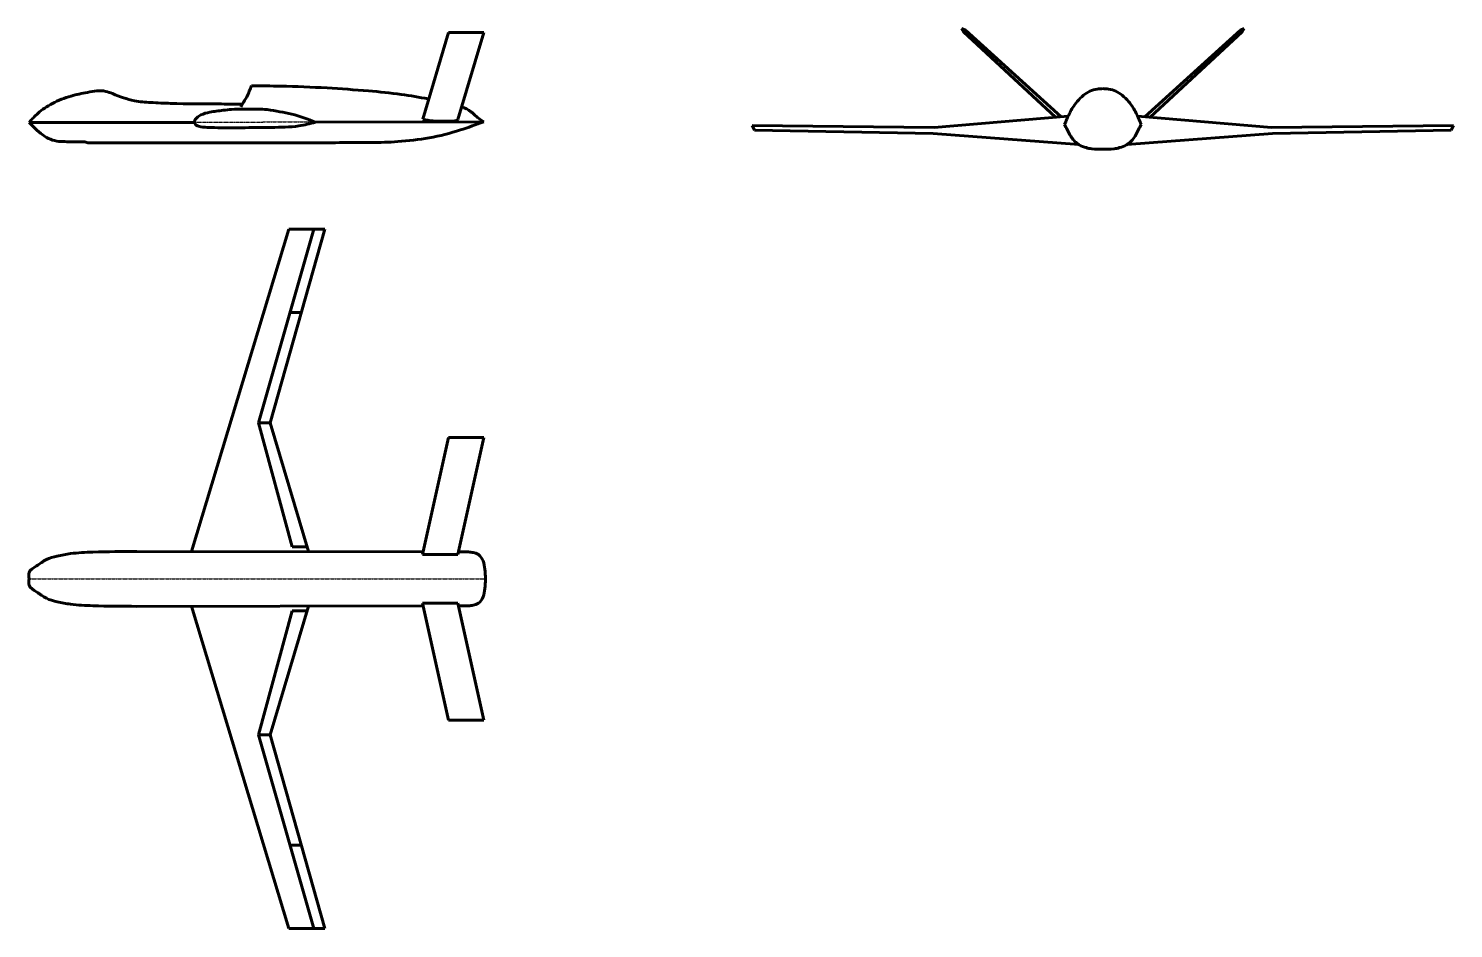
# Model space of a CAD drawing. Header units: millimetres. Extents: x -985956116104 to 1932156, y -552630487266 to 633586.
# Drawn here: x 527779 to 568525, y -475559 to -449825 of the extents above; entities that cross this region are included whole.
import ezdxf

# ---------------------------------------------------------------- set-up
doc = ezdxf.new("R2010")
doc.units = ezdxf.units.MM
doc.linetypes.add('CENTER', pattern=[2, 1.25, -0.25, 0.25, -0.25])
doc.layers.add('_axes (Оси)', color=6, linetype='CENTER', lineweight=30)
doc.layers.add('_basic (Основной)', color=4, linetype='Continuous', lineweight=60)

msp = doc.modelspace()

# ---------------------------------------------------------------- linework, layer by layer
at = {"layer": '_axes (Оси)', "transparency": 33554687}
for p, q in [((527797.78, -452508.583), (540797.766, -452489.518)), ((527797.78, -465563.584), (540845.604, -465563.584)), ((527797.78, -465563.584), (540845.604, -465563.584))]:
    msp.add_line(p, q, dxfattribs=at)
at = {"layer": '_basic (Основной)', "transparency": 33554687}
for p, q in [((554460.354, -449825.299), (554566.879, -449876.218)), ((554460.354, -449825.299), (554515.376, -449920.874)), ((562538.613, -449825.299), (562432.087, -449876.218)), ((562538.613, -449825.299), (562483.59, -449920.874)), ((539056.447, -452421.433), (539790.417, -449935.343)), ((539790.417, -449935.343), (540798.946, -449935.343)), ((540798.946, -449935.343), (540057.682, -452426.114)), ((554515.376, -449920.874), (557148.407, -452361.79)), ((554566.879, -449876.218), (557302.616, -452348.654)), ((562432.087, -449876.218), (559696.351, -452348.654)), ((562483.59, -449920.874), (559850.56, -452361.79)), ((527797.78, -452508.583), (532523.178, -452515.371)), ((535985.595, -452504.322), (540797.766, -452489.518)), ((548473.853, -452596.285), (553677.373, -452657.474)), ((548537.951, -452730.965), (548473.853, -452596.285)), ((553677.373, -452657.474), (557508.09, -452331.15)), ((563321.593, -452657.474), (559490.876, -452331.15)), ((568525.113, -452596.285), (563321.593, -452657.474)), ((568461.015, -452730.965), (568525.113, -452596.285)), ((529473.029, -453096.212), (536343.424, -453092.639)), ((548537.951, -452730.965), (553651.356, -452828.484)), ((553651.356, -452828.484), (557809.341, -453142.459)), ((563347.611, -452828.484), (559189.625, -453142.459)), ((568461.015, -452730.965), (563347.611, -452828.484)), ((532440.761, -464777.977), (535225.595, -455559.431)), ((534357.193, -461100.86), (535939.423, -455559.431)), ((536249.932, -455559.431), (534685.457, -461100.86)), ((535225.595, -455559.431), (536249.932, -455559.431)), ((535258.105, -457945.603), (535576.26, -457945.603)), ((534685.457, -461100.86), (534357.193, -461100.86)), ((534357.193, -461100.86), (535317.212, -464644.689)), ((534685.457, -461100.86), (535781.214, -464775.106)), ((539049.598, -464867.084), (539790.417, -461524.454)), ((539790.417, -461524.454), (540798.946, -461524.454)), ((540057.682, -464867.084), (540798.946, -461524.454)), ((530877.148, -464779.259), (539066.674, -464790.037)), ((535317.212, -464644.689), (535742.32, -464644.689)), ((539049.598, -464867.084), (540057.682, -464867.084)), ((540362.239, -464791.742), (540074.348, -464791.931)), ((530877.148, -466347.909), (539066.674, -466337.131)), ((532440.761, -466340.886), (535225.595, -475559.431)), ((534357.193, -470018.002), (535317.212, -466474.174)), ((534685.457, -470018.002), (535781.214, -466343.757)), ((535317.212, -466474.174), (535742.32, -466474.174)), ((539049.598, -466260.084), (539790.417, -469602.713)), ((539049.598, -466260.084), (540057.682, -466260.084)), ((540057.682, -466260.084), (540798.946, -469602.713)), ((540362.239, -466335.426), (540074.348, -466335.237)), ((539790.417, -469602.713), (540798.946, -469602.713)), ((534685.457, -470018.002), (534357.193, -470018.002)), ((534357.193, -470018.002), (535939.423, -475559.431)), ((536249.932, -475559.431), (534685.457, -470018.002)), ((535258.105, -473173.26), (535576.26, -473173.26)), ((535225.595, -475559.431), (536249.932, -475559.431))]:
    msp.add_line(p, q, dxfattribs=at)
for points in [[(533848.361, -452067.815), (533892.497, -451990.002), (534019.329, -451775.446), (534154.838, -451460.295)], [(534154.838, -451460.295), (534993.184, -451473.902), (536315.949, -451525.743), (537500.125, -451609.998), (538437.083, -451710.441), (539209.432, -451836.873)], [(527797.78, -452508.583), (528046.848, -452253.644), (528460.882, -451970.208), (528997.18, -451755.417), (529463.177, -451651.033), (529991.944, -451622.667), (530182.762, -451686.904), (530806.1, -451891.658), (531276.114, -451941.842)], [(558499.483, -451543.271), (558335.315, -451557.951), (558126.41, -451619.932), (557945.249, -451735.739), (557767.353, -451908.634), (557634.747, -452090.3), (557559.671, -452224.049), (557468.275, -452419.779), (557402.992, -452568.208)], [(558499.483, -451543.271), (558663.651, -451557.951), (558872.557, -451619.932), (559053.717, -451735.739), (559231.613, -451908.634), (559364.22, -452090.3), (559439.295, -452224.049), (559530.691, -452419.779), (559595.974, -452568.208)], [(531276.114, -451941.842), (531842.556, -451967.453), (533296.209, -451983.559), (533892.497, -451990.002)], [(532523.178, -452515.371), (532532.945, -452455.156), (532599.687, -452369.778), (532707.809, -452297.741), (532966.768, -452219.033), (533148.307, -452188.35), (533348.533, -452164.337), (533583.427, -452139.454), (533918.738, -452135.186), (534333.073, -452130.917), (534605.22, -452144.477), (534966.547, -452204.393), (535309.266, -452275.036), (535985.595, -452504.322)], [(540797.766, -452489.518), (540681.543, -452417.99), (540429.378, -452203.559), (540167.42, -452057.375)], [(527797.78, -452508.583), (527968.857, -452684.75), (528186.942, -452870.112), (528411.141, -452992.328), (528645.531, -453053.437), (528757.63, -453059.547), (528987.944, -453061.584), (529320.166, -453063.621), (529417.999, -453073.806), (529473.029, -453096.212)], [(532523.178, -452515.371), (532553.544, -452571.294), (532640.848, -452617.963), (532888.548, -452652.458), (533300.704, -452662.603), (533863.104, -452662.603), (534728.434, -452652.433), (535508.469, -452609.835), (535985.595, -452504.322)], [(536343.424, -453092.639), (537213.03, -453086.537), (537955.4, -453079.942), (538335.842, -453060.073), (539236.584, -452951.258), (540127.983, -452726.933), (540797.766, -452489.518)], [(540057.682, -452426.114), (540010.325, -452456.352), (539924.819, -452470.813), (539748.545, -452472.128), (539511.759, -452472.128), (539343.378, -452469.499), (539056.447, -452421.433)], [(557402.992, -452568.208), (557476.673, -452715.401), (557557.967, -452868.634), (557652.714, -453004.809), (557747.385, -453097.365), (557824.562, -453151.871), (558021.107, -453232.087), (558180.607, -453266.024), (558499.483, -453279.393)], [(559595.974, -452568.208), (559522.293, -452715.401), (559441, -452868.634), (559346.252, -453004.809), (559251.581, -453097.365), (559174.404, -453151.871), (558977.859, -453232.087), (558818.36, -453266.024), (558499.483, -453279.393)], [(527797.78, -465563.584), (527797.78, -465381.306), (528007.886, -465191.684), (528292.146, -465010.307), (528597.004, -464911.375), (528980.137, -464841.297), (529618.692, -464795.953), (530877.148, -464779.259)], [(540362.239, -464791.742), (540498.056, -464809.88), (540642.639, -464867.059), (540775.826, -465049.257), (540828.901, -465286.594), (540845.604, -465563.584)], [(527797.78, -465563.584), (527797.78, -465745.861), (528007.886, -465935.484), (528292.146, -466116.86), (528597.004, -466215.793), (528980.137, -466285.871), (529618.692, -466331.215), (530877.148, -466347.909)], [(540362.239, -466335.426), (540498.056, -466317.288), (540642.639, -466260.109), (540775.826, -466077.911), (540828.901, -465840.574), (540845.604, -465563.584)]]:
    msp.add_spline(points, degree=3, dxfattribs=at)

doc.saveas('drawing.dxf')
